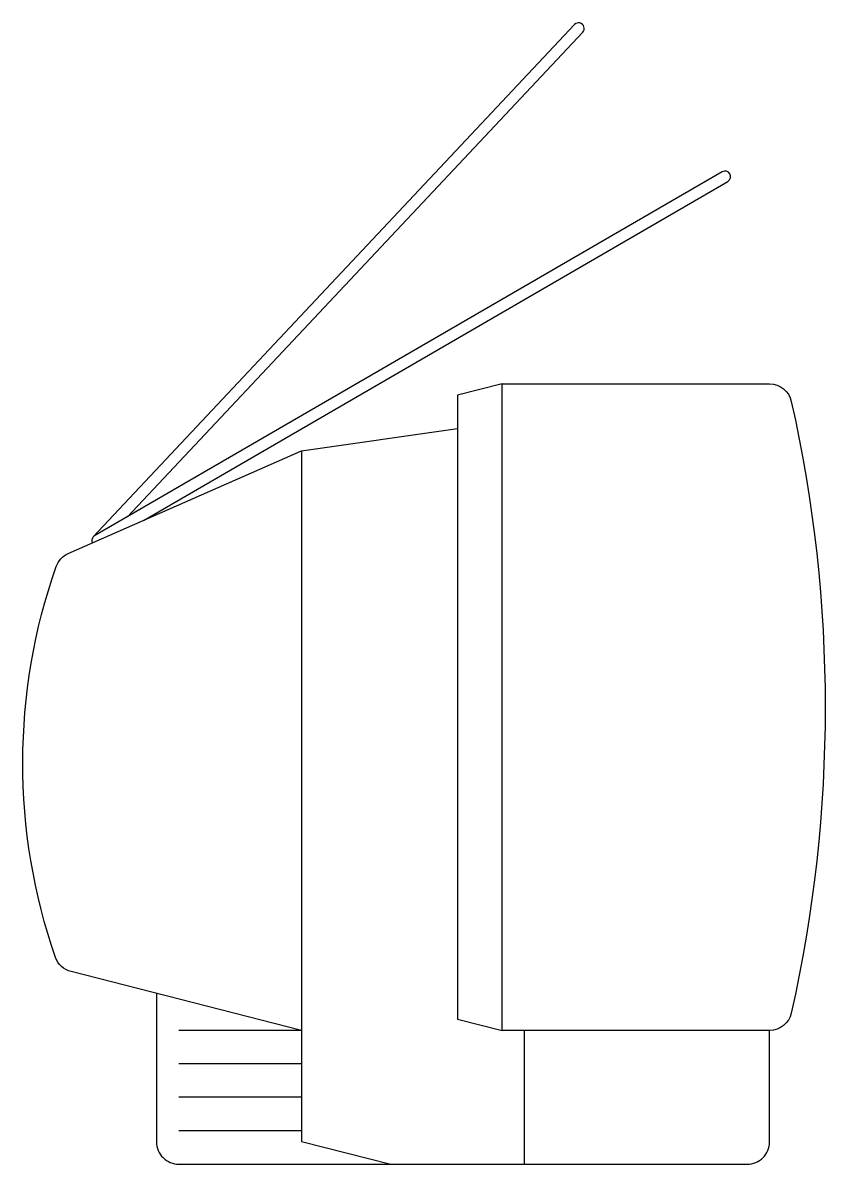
# Model space of a CAD drawing. Header units: millimetres. Extents: x 1289.222 to 1289.582, y 2720.056 to 2720.568.
import ezdxf

# ---------------------------------------------------------------- set-up
doc = ezdxf.new("R2010")
doc.units = ezdxf.units.MM
doc.header["$LTSCALE"] = 10
doc.layers.add('Equipam_audio_vídeo', color=1, linetype='Continuous')

msp = doc.modelspace()

# ---------------------------------------------------------------- linework, layer by layer
at = {"layer": 'Equipam_audio_vídeo'}
for p, q in [((1289.34735, 2720.1161), (1289.29235, 2720.1161)), ((1289.44735, 2720.1161), (1289.44735, 2720.0561)), ((1289.34735, 2720.1011), (1289.29235, 2720.1011)), ((1289.34735, 2720.0861), (1289.29235, 2720.0861)), ((1289.34735, 2720.0711), (1289.29235, 2720.0711))]:
    msp.add_line(p, q, dxfattribs=at)
for points in [[(1289.2693, 2720.34654), (1289.47354, 2720.56387, 1), (1289.4699, 2720.5673), (1289.25397, 2720.33753, 0.300829), (1289.2535, 2720.33481)], [(1289.27645, 2720.34491), (1289.53867, 2720.49697, 1), (1289.53616, 2720.5013), (1289.25422, 2720.3378)], [(1289.34735, 2720.1161), (1289.24397, 2720.14246, -0.252266), (1289.23699, 2720.14888, -0.168821), (1289.2373, 2720.32421, -0.207933), (1289.24271, 2720.33006), (1289.34735, 2720.3761), (1289.41735, 2720.3861)], [(1289.34735, 2720.3761), (1289.34735, 2720.06634), (1289.3875, 2720.0561), (1289.54739, 2720.0561, 0.414214), (1289.55739, 2720.0661), (1289.55739, 2720.1161)], [(1289.28235, 2720.13267), (1289.28235, 2720.0661, 0.414214), (1289.29235, 2720.0561), (1289.3875, 2720.0561)]]:
    msp.add_lwpolyline(points, format="xyb", dxfattribs=at)
msp.add_lwpolyline([(1289.43735, 2720.4061), (1289.41735, 2720.4011), (1289.41735, 2720.1211), (1289.43735, 2720.1161)], dxfattribs=at)
msp.add_lwpolyline([(1289.56715, 2720.12391, -0.350961), (1289.55739, 2720.1161), (1289.43735, 2720.1161), (1289.43735, 2720.4061), (1289.55739, 2720.4061, -0.350961), (1289.56715, 2720.39829, -0.110787)], format="xyb", close=True, dxfattribs=at)

doc.saveas('drawing.dxf')
